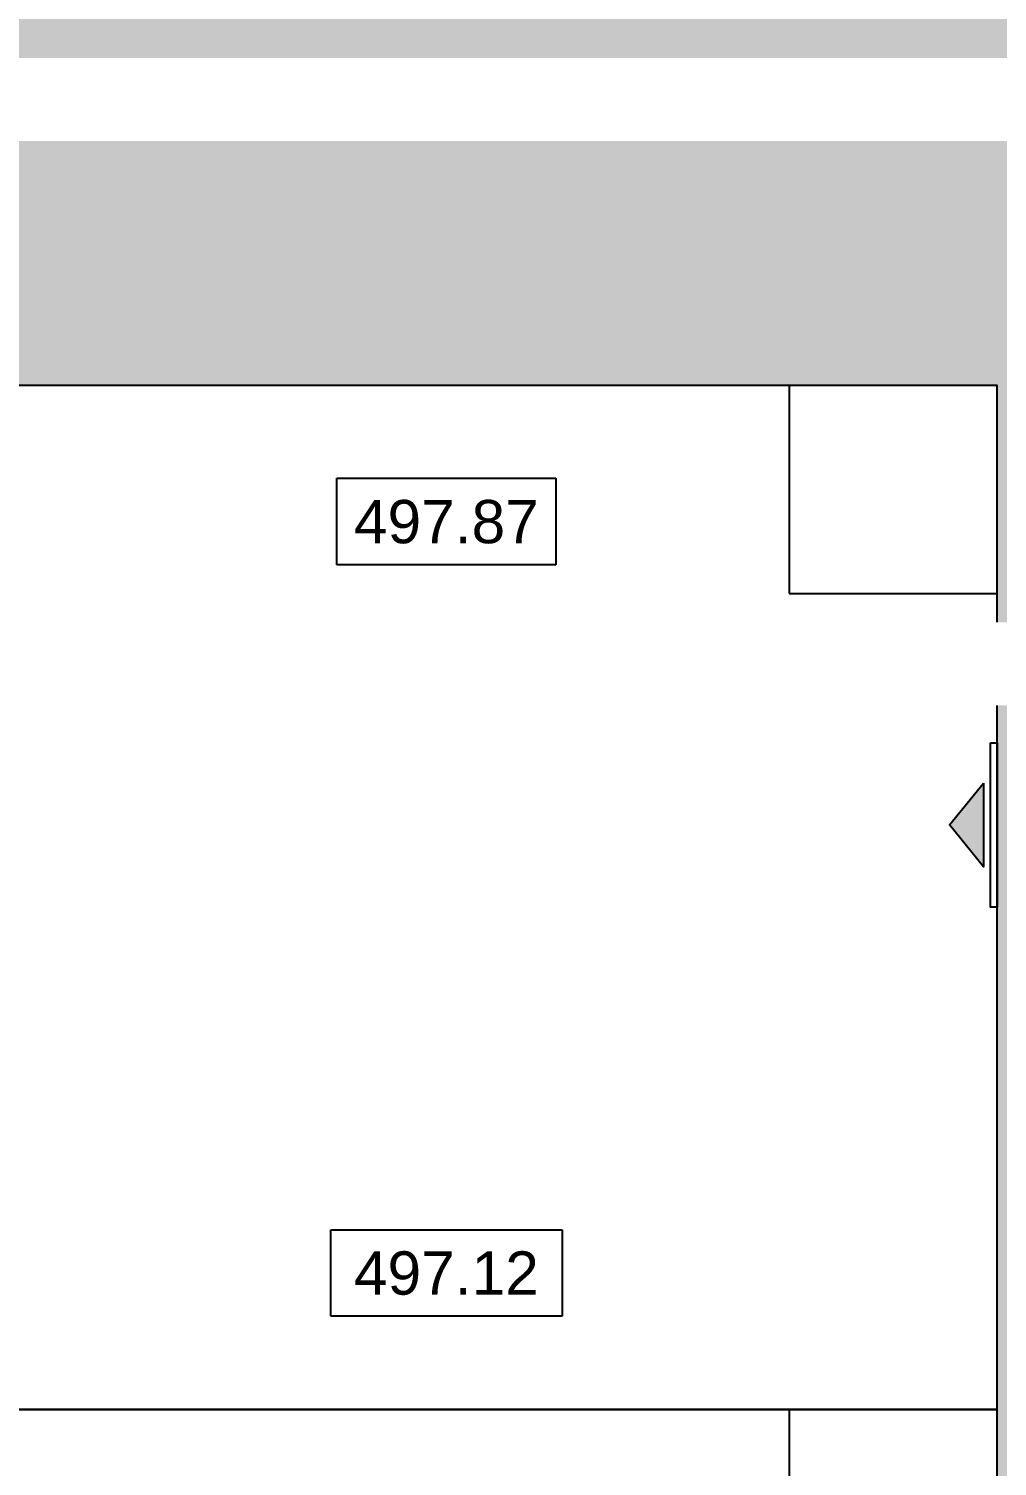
# Model space of a CAD drawing. Header units: millimetres. Extents: x -176651 to 424033, y -469666 to 486614.
# Drawn here: x 179083 to 207492, y 75593 to 117777 of the extents above; entities that cross this region are included whole.
import ezdxf
from ezdxf import colors
from ezdxf.entities.mleader import LeaderData, LeaderLine
from ezdxf.math import Vec2, Vec3

# ---------------------------------------------------------------- set-up
doc = ezdxf.new("R2010")
doc.units = ezdxf.units.MM
for name, color, linetype in [('ad-Entrance(1625)', 2, 'Continuous'), ('ad-Parking', 2, 'Continuous'), ('ad-Road', 8, 'Continuous'), ('ad-Road Hatch', 8, 'Continuous'), ('Site Levels$0$ad-Lvl-Backyard', 6, 'Continuous'), ('Site Levels$0$ad-Lvl-Entance road', 4, 'Continuous'), ('Site Levels$0$ad-Lvl-Lawn', 3, 'Continuous')]:
    doc.layers.add(name, color=color, linetype=linetype)
doc.layers.add('ad-Plot Boundary', color=6, linetype='Continuous', true_color=0xff00ff)
doc.styles.add('Site Levels$0$Sections_The woods Site plan_Entrances$0$Standard', font='arial.ttf')
doc.styles.add('Site Levels$0$Standard', font='arial.ttf')

# ---------------------------------------------------------------- blocks, each defined once
blk = doc.blocks.new('A$C4fb60e89')
at = {"layer": 'ad-Road Hatch', "ltscale": 5, "transparency": 33554687}
h = blk.add_hatch(dxfattribs=at)
h.set_pattern_fill('AR-HBONE', color=256, scale=15)
h.set_pattern_definition([(45, (-193247.7, -428758.8), (0, 2155.2615), [4572, -1524]), (135, (-192170.1, -427681.1), (2e-13, 2155.2615), [4572, -1524])])
h.paths.add_polyline_path([(175594, -250241), (169178, -249341), (167473, -249057), (167473, -138694), (101313, -138694), (101313, -199954), (101308, -237995), (101040, -268291), (101008, -280968), (101066, -293684), (101243, -311127), (100910, -319344), (100949, -333937), (100669, -366960), (100727, -390983), (100669, -404586), (100538, -420418), (100467, -428759), (92426, -427265), (92163, -427209), (92163, -321454), (24803, -321454), (24803, -412961), (15653, -411029), (15654, -321452), (-19535, -321452), (-34427, -319477), (-65207, -315395), (-171770, -301268), (-185854, -298333), (-193248, -296832), (-193244, -292908), (-191914, -285219), (-191839, -284679), (-183397, -286393), (-169723, -289243), (-53141, -304698), (-18730, -309262), (15653, -309262), (15653, 703), (24803, 1115), (24803, -129544), (92163, -129544), (92163, 15133), (101313, 17713), (101313, -129544), (167473, -129544), (167473, 35552), (175738, 37855), (175849, 28595), (175836, 25947), (175777, 14040), (175855, 2316), (175660, -18036), (175731, -34039), (175718, -46839), (175673, -63402), (175816, -82072), (175542, -106356), (175490, -124641), (175575, -145019), (175731, -168892), (175797, -181269), (175797, -192667), (175744, -208200), (175829, -223277), (175888, -234871)])
h.paths.add_polyline_path([(24803, -309264), (92163, -309264), (92163, -138694), (24803, -138694)], flags=16)
at = {"layer": 'ad-Road', "ltscale": 5}
blk.add_lwpolyline([(92426, -427265), (92163, -427209), (92163, -321454), (24803, -321454), (24803, -412961), (15653, -411029), (15654, -321452), (-19535, -321452), (-34427, -319477), (-65207, -315395), (-171770, -301268)], dxfattribs=at)
blk = doc.blocks.new('zw$A88E')
at = {"layer": 'ad-Plot Boundary', "ltscale": 5}
for points in [[(-214414, -389359), (-160084, -389359), (-160084, -359309), (-195260, -359309), (-210179, -357330)], [(-218432, -419409), (-160084, -419409), (-160084, -389359), (-214414, -389359), (-214624, -390951), (-215394, -396770), (-216370, -404153), (-218165, -417733)]]:
    blk.add_lwpolyline(points, close=True, dxfattribs=at)
blk = doc.blocks.new('zw$944D')
at = {"layer": 'ad-Parking', "ltscale": 5}
blk.add_lwpolyline([(0, 0), (6100, 0), (6100, 6100), (0, 6100)], close=True, dxfattribs=at)
blk = doc.blocks.new('zw$2786')
at = {"layer": 'ad-Parking', "ltscale": 5}
for p in [(21449, -246797), (21449, -276847)]:
    blk.add_blockref('zw$944D', p, dxfattribs=at)
blk = doc.blocks.new('zw$68CA')
at = {"layer": 'ad-Entrance(1625)', "ltscale": 5}
h = blk.add_hatch(color=256, dxfattribs=at)
h.dxf.hatch_style = 1
h.paths.add_polyline_path([(-400, -1187.5), (-400, -3637.5), (-1400, -2412.5)])
for points in [[(-200, 0), (0, 0), (0, -4825), (-200, -4825)], [(-400, -1187.5), (-400, -3637.5), (-1400, -2412.5)]]:
    blk.add_lwpolyline(points, close=True, dxfattribs=at)
blk = doc.blocks.new('zw$9E45')
at = {"layer": 'ad-Entrance(1625)', "ltscale": 5}
blk.add_blockref('zw$68CA', (15653, -331934), dxfattribs=at)
blk = doc.blocks.new('Site Levels$0$zw$8773')
at = {"layer": 'Site Levels$0$ad-Lvl-Lawn', "insert": (197316, 3886), "char_height": 1270, "width": 5155.91, "attachment_point": 5, "style": 'Site Levels$0$Sections_The woods Site plan_Entrances$0$Standard', "bg_fill": 19, "box_fill_scale": 1.5, "bg_fill_color": 256, "bg_fill_transparency": 0}
blk.add_mtext('497.87', dxfattribs=at)
blk = doc.blocks.new('Site Levels$0$zw$B088')
at = {"layer": 'Site Levels$0$ad-Lvl-Backyard', "insert": (197316, -18164), "char_height": 1270, "width": 5515.02, "attachment_point": 5, "style": 'Site Levels$0$Sections_The woods Site plan_Entrances$0$Standard', "bg_fill": 19, "box_fill_scale": 1.5, "bg_fill_color": 256, "bg_fill_transparency": 0}
blk.add_mtext('497.12', dxfattribs=at)
blk = doc.blocks.new('Site Levels$0$zw$1B0B')
at = {"layer": 'Site Levels$0$ad-Lvl-Entance road'}
ml = blk.add_multileader_mtext('Standard', dxfattribs=at)
ml.set_content('{\\fArial|b1|i0|c0|p34;498.10}', color=256, style='Site Levels$0$Standard')
ml.set_leader_properties()
ml.build(insert=Vec2(0, 0))
ml.multileader.update_dxf_attribs({"has_text_frame": 1, "arrow_head_size": 1219, "scale": 12})
ctx = ml.context
ctx.base_point, ctx.scale, ctx.char_height, ctx.arrow_head_size, ctx.landing_gap_size, ctx.plane_origin = Vec3(152516, 16270), 12, 1219.19, 1219, 610, Vec3(150677, 11550)
notes = []
notes.append((ctx, [(0, (1, 1, 0), (151671, 16270), (1, 0), 845, [(0, [(150677, 11550)], 0, [])])]))
ctx.mtext.insert, ctx.mtext.width, ctx.mtext.defined_height, ctx.mtext.flow_direction = Vec3(153126, 16891), 5138.49, 1392, 5
ctx.mtext.has_bg_fill, ctx.mtext.bg_color, ctx.mtext.bg_scale_factor, ctx.mtext.bg_transparency, ctx.mtext.use_window_bg_color = 1, -1027028792, 1.5, 0, 1
ml = blk.add_multileader_mtext('Standard', dxfattribs=at)
ml.set_content('{\\fArial|b1|i0|c0|p34;497.57}', color=256, style='Site Levels$0$Standard')
ml.set_leader_properties()
ml.build(insert=Vec2(0, 0))
ml.multileader.update_dxf_attribs({"has_text_frame": 1, "arrow_head_size": 1219, "scale": 12})
ctx = ml.context
ctx.base_point, ctx.scale, ctx.char_height, ctx.arrow_head_size, ctx.landing_gap_size, ctx.plane_origin = Vec3(214465, -286), 12, 1219.19, 1219, 610, Vec3(222625, -5006)
ctx.text_align_type = 2
notes.append((ctx, [(0, (1, 1, 0), (221631, -286), (-1, 0), 845, [(0, [(222625, -5006)], 0, [])])]))
ctx.mtext.insert, ctx.mtext.width, ctx.mtext.defined_height, ctx.mtext.alignment, ctx.mtext.flow_direction = Vec3(220176, 334), 5138.49, 1392, 3, 5
ctx.mtext.has_bg_fill, ctx.mtext.bg_color, ctx.mtext.bg_scale_factor, ctx.mtext.bg_transparency, ctx.mtext.use_window_bg_color = 1, -1027028792, 1.5, 0, 1
for ctx, leaders in notes:
    for number, flags, end, landing, length, lines in leaders:
        leader = LeaderData()
        leader.index, (leader.has_last_leader_line, leader.has_dogleg_vector, leader.attachment_direction) = number, flags
        leader.last_leader_point, leader.dogleg_vector, leader.dogleg_length = Vec3(end), Vec3(landing), length
        for number, points, colour, breaks in lines:
            line = LeaderLine()
            line.index, line.vertices, line.color, line.breaks = number, Vec3.list(points), colors.encode_raw_color(colour), breaks
            leader.lines.append(line)
        ctx.leaders.append(leader)
blk = doc.blocks.new('Site Levels')
at = {"layer": 'Site Levels$0$ad-Lvl-Entance road', "ltscale": 5}
blk.add_blockref('Site Levels$0$zw$1B0B', (-5983, 99419), dxfattribs=at)
at = {"layer": 'Site Levels$0$ad-Lvl-Lawn', "ltscale": 5}
blk.add_blockref('Site Levels$0$zw$8773', (-5983, 99419), dxfattribs=at)
at = {"layer": 'Site Levels$0$ad-Lvl-Backyard', "ltscale": 5}
blk.add_blockref('Site Levels$0$zw$B088', (-5983, 99419), dxfattribs=at)

msp = doc.modelspace()

# ---------------------------------------------------------------- block references
at = {"layer": 'ad-Road', "ltscale": 5}
msp.add_blockref('A$C4fb60e89', (191839, 428759), dxfattribs=at)

# ---------------------------------------------------------------- next in the draw order: block references
at = {"layer": 'ad-Entrance(1625)', "ltscale": 5}
msp.add_blockref('zw$9E45', (191839, 428759), dxfattribs=at)
at = {"layer": 'ad-Parking', "ltscale": 5}
msp.add_blockref('zw$2786', (179944, 348002), dxfattribs=at)
at = {"layer": 'ad-Plot Boundary', "ltscale": 5}
msp.add_blockref('zw$A88E', (367577, 466614), dxfattribs=at)

# ---------------------------------------------------------------- next in the draw order: block references
at = {"ltscale": 5}
msp.add_blockref('Site Levels', (0, 0), dxfattribs=at)

doc.saveas('drawing.dxf')
